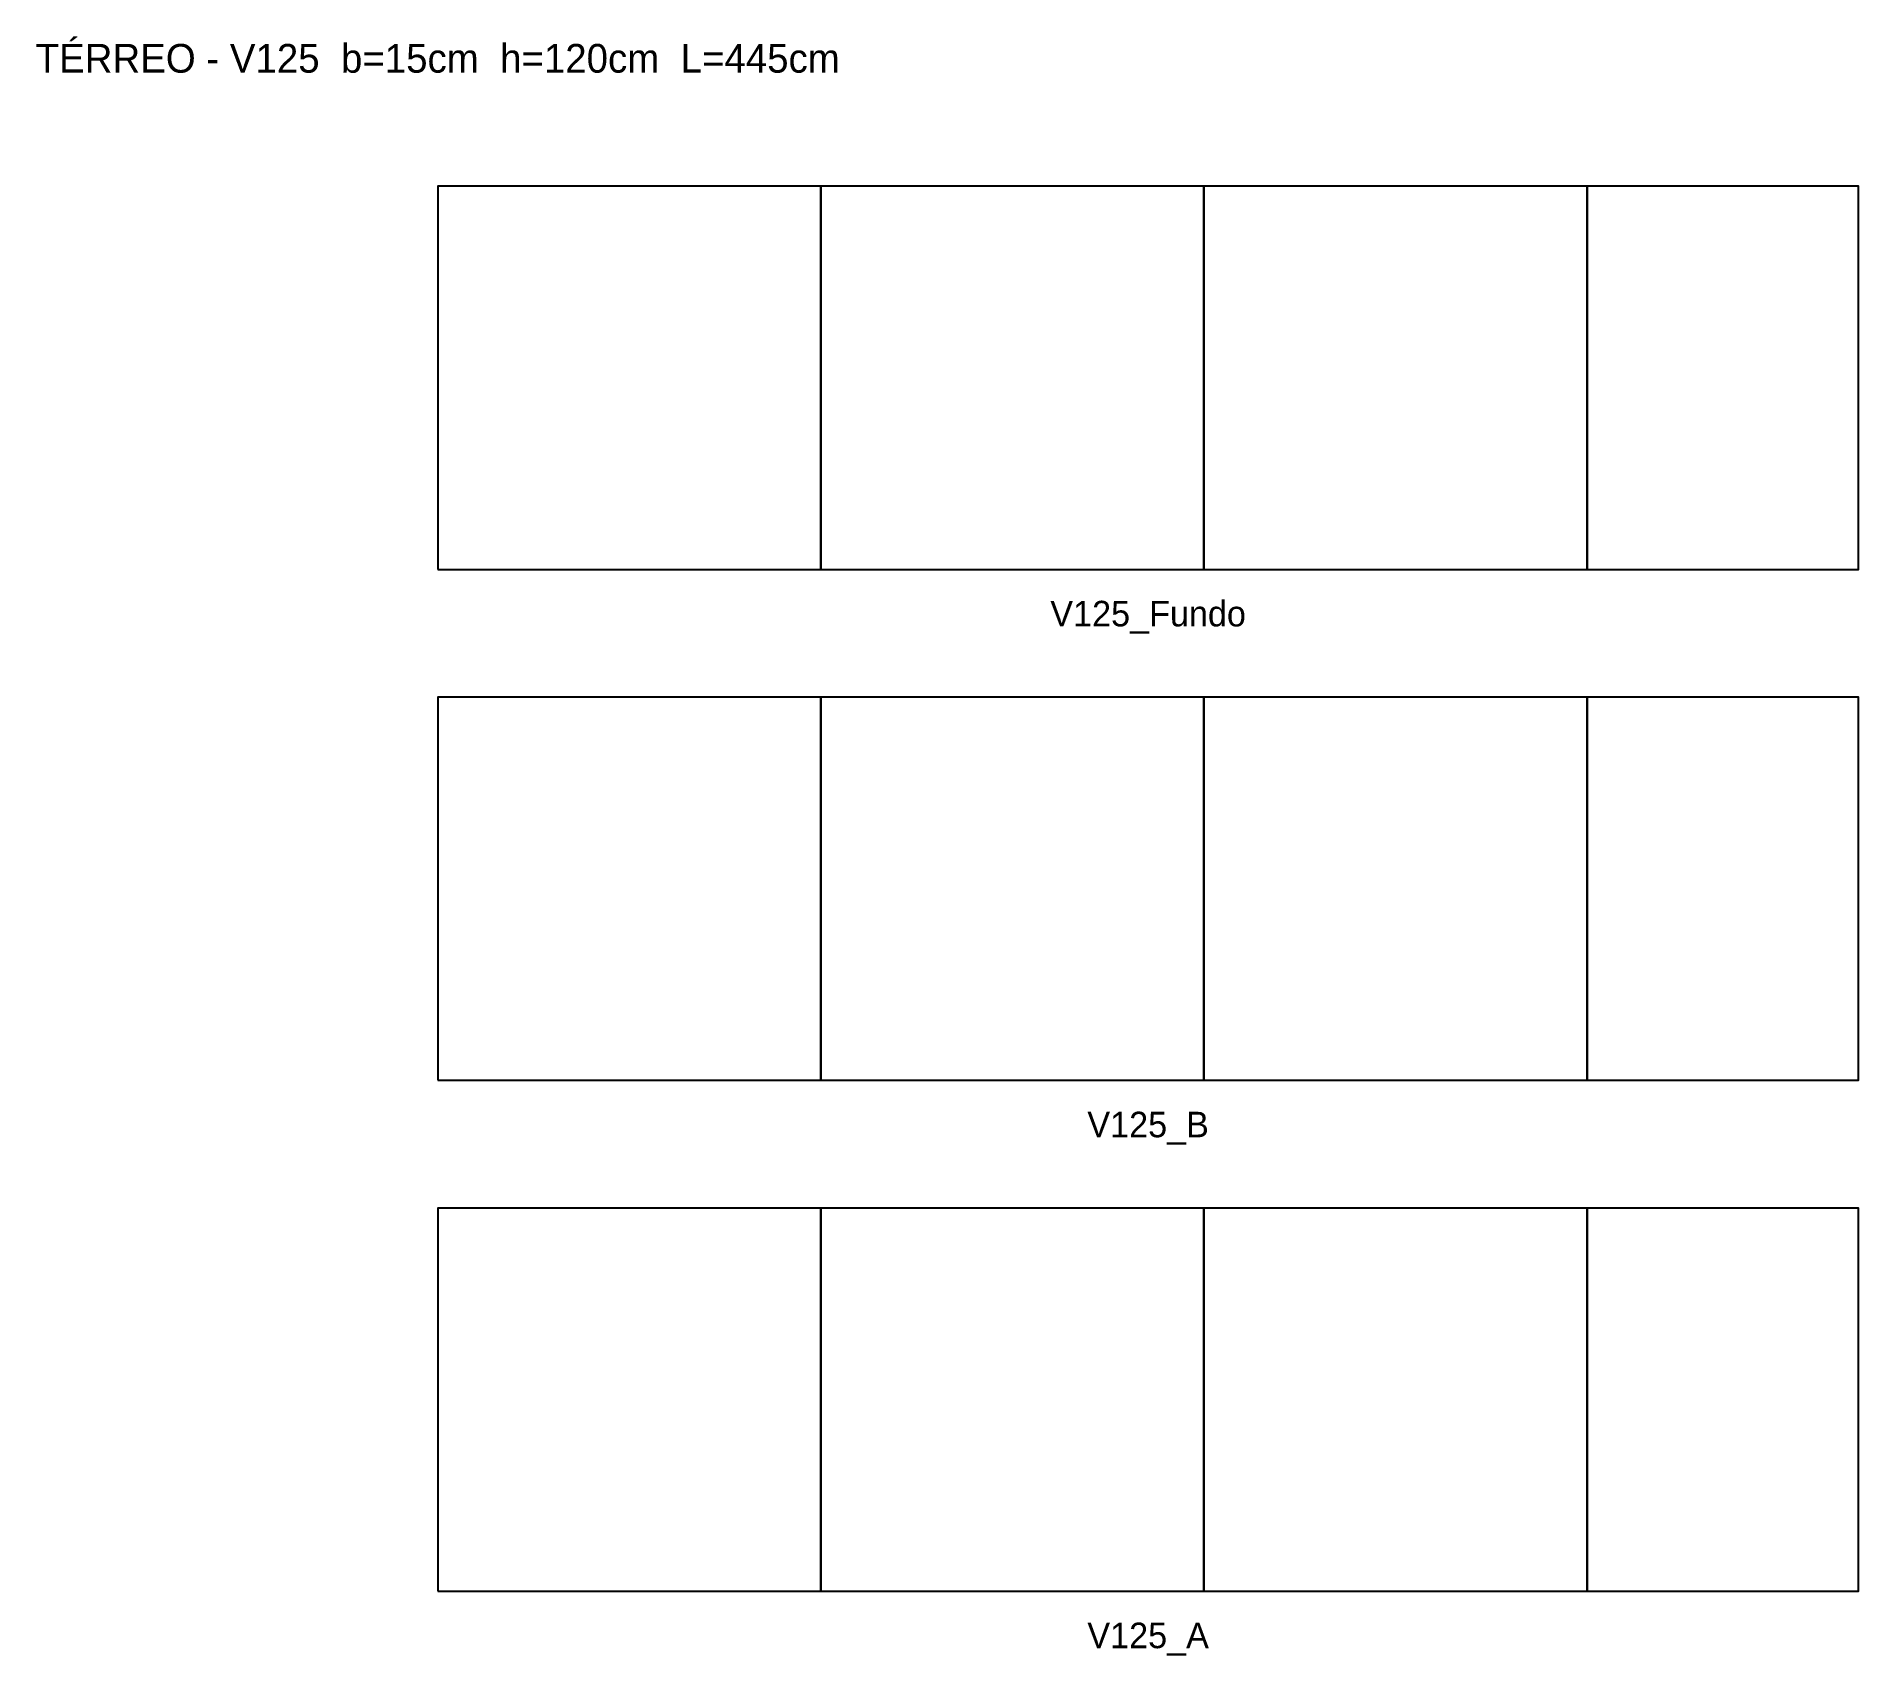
# Model space of a CAD drawing. Header units: metres. Extents: x -126 to 445, y -20 to 487.
import ezdxf

# ---------------------------------------------------------------- set-up
doc = ezdxf.new("R2010")
doc.units = ezdxf.units.M
for name, color, linetype in [('NOMENCLATURA', 2, 'Continuous'), ('Paineis', 7, 'Continuous'), ('Texto Secao', 2, 'Continuous')]:
    doc.layers.add(name, color=color, linetype=linetype)

msp = doc.modelspace()

# ---------------------------------------------------------------- linework, layer by layer
at = {"layer": 'Paineis'}
for points in [[(0, 320), (120, 320), (120, 440), (0, 440)], [(120, 320), (240, 320), (240, 440), (120, 440)], [(240, 320), (360, 320), (360, 440), (240, 440)], [(360, 320), (445, 320), (445, 440), (360, 440)], [(0, 160), (120, 160), (120, 280), (0, 280)], [(120, 160), (240, 160), (240, 280), (120, 280)], [(240, 160), (360, 160), (360, 280), (240, 280)], [(360, 160), (445, 160), (445, 280), (360, 280)], [(0, 0), (120, 0), (120, 120), (0, 120)], [(120, 0), (240, 0), (240, 120), (120, 120)], [(240, 0), (360, 0), (360, 120), (240, 120)], [(360, 0), (445, 0), (445, 120), (360, 120)]]:
    msp.add_lwpolyline(points, close=True, dxfattribs=at)

# ---------------------------------------------------------------- texts
at = {"layer": 'NOMENCLATURA', "insert": (0, 480), "char_height": 9, "width": 465, "attachment_point": 5}
msp.add_mtext('TÉRREO - V125  b=15cm  h=120cm  L=445cm', dxfattribs=at)
at = {"layer": 'Texto Secao', "char_height": 8, "width": 465, "attachment_point": 5}
for s, insert in [('V125_Fundo', (222.5, 305)), ('V125_B', (222.5, 145)), ('V125_A', (222.5, -15))]:
    msp.add_mtext(s, dxfattribs=dict(at, insert=insert))

doc.saveas('drawing.dxf')
